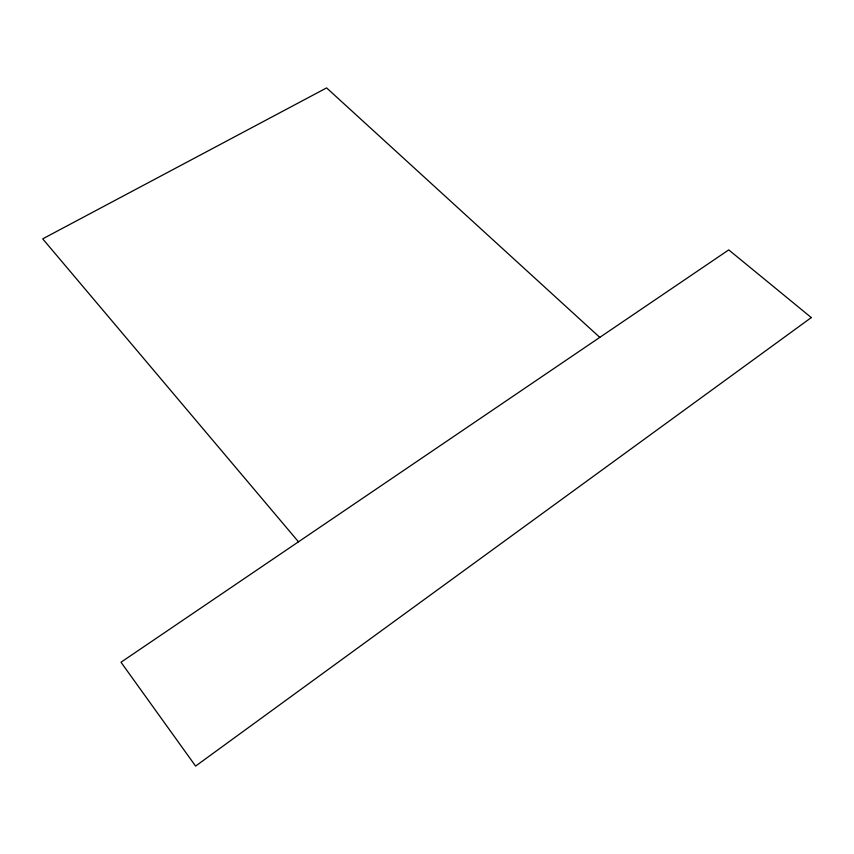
<?xml version="1.0" encoding="UTF-8"?>
<svg xmlns="http://www.w3.org/2000/svg" width="854" height="854" viewBox="0 0 854 854"><rect width="100%" height="100%" fill="white"/><g stroke="black" fill="none" stroke-linecap="round" stroke-linejoin="round"><path stroke-width="1.28" d="M599.775 337.383L326.602 87.909L42.7 238.842L298.484 541.82M811.3 317.581L195.598 766.091L121.001 662.234L728.74 249.891L811.3 317.581"/></g></svg>
